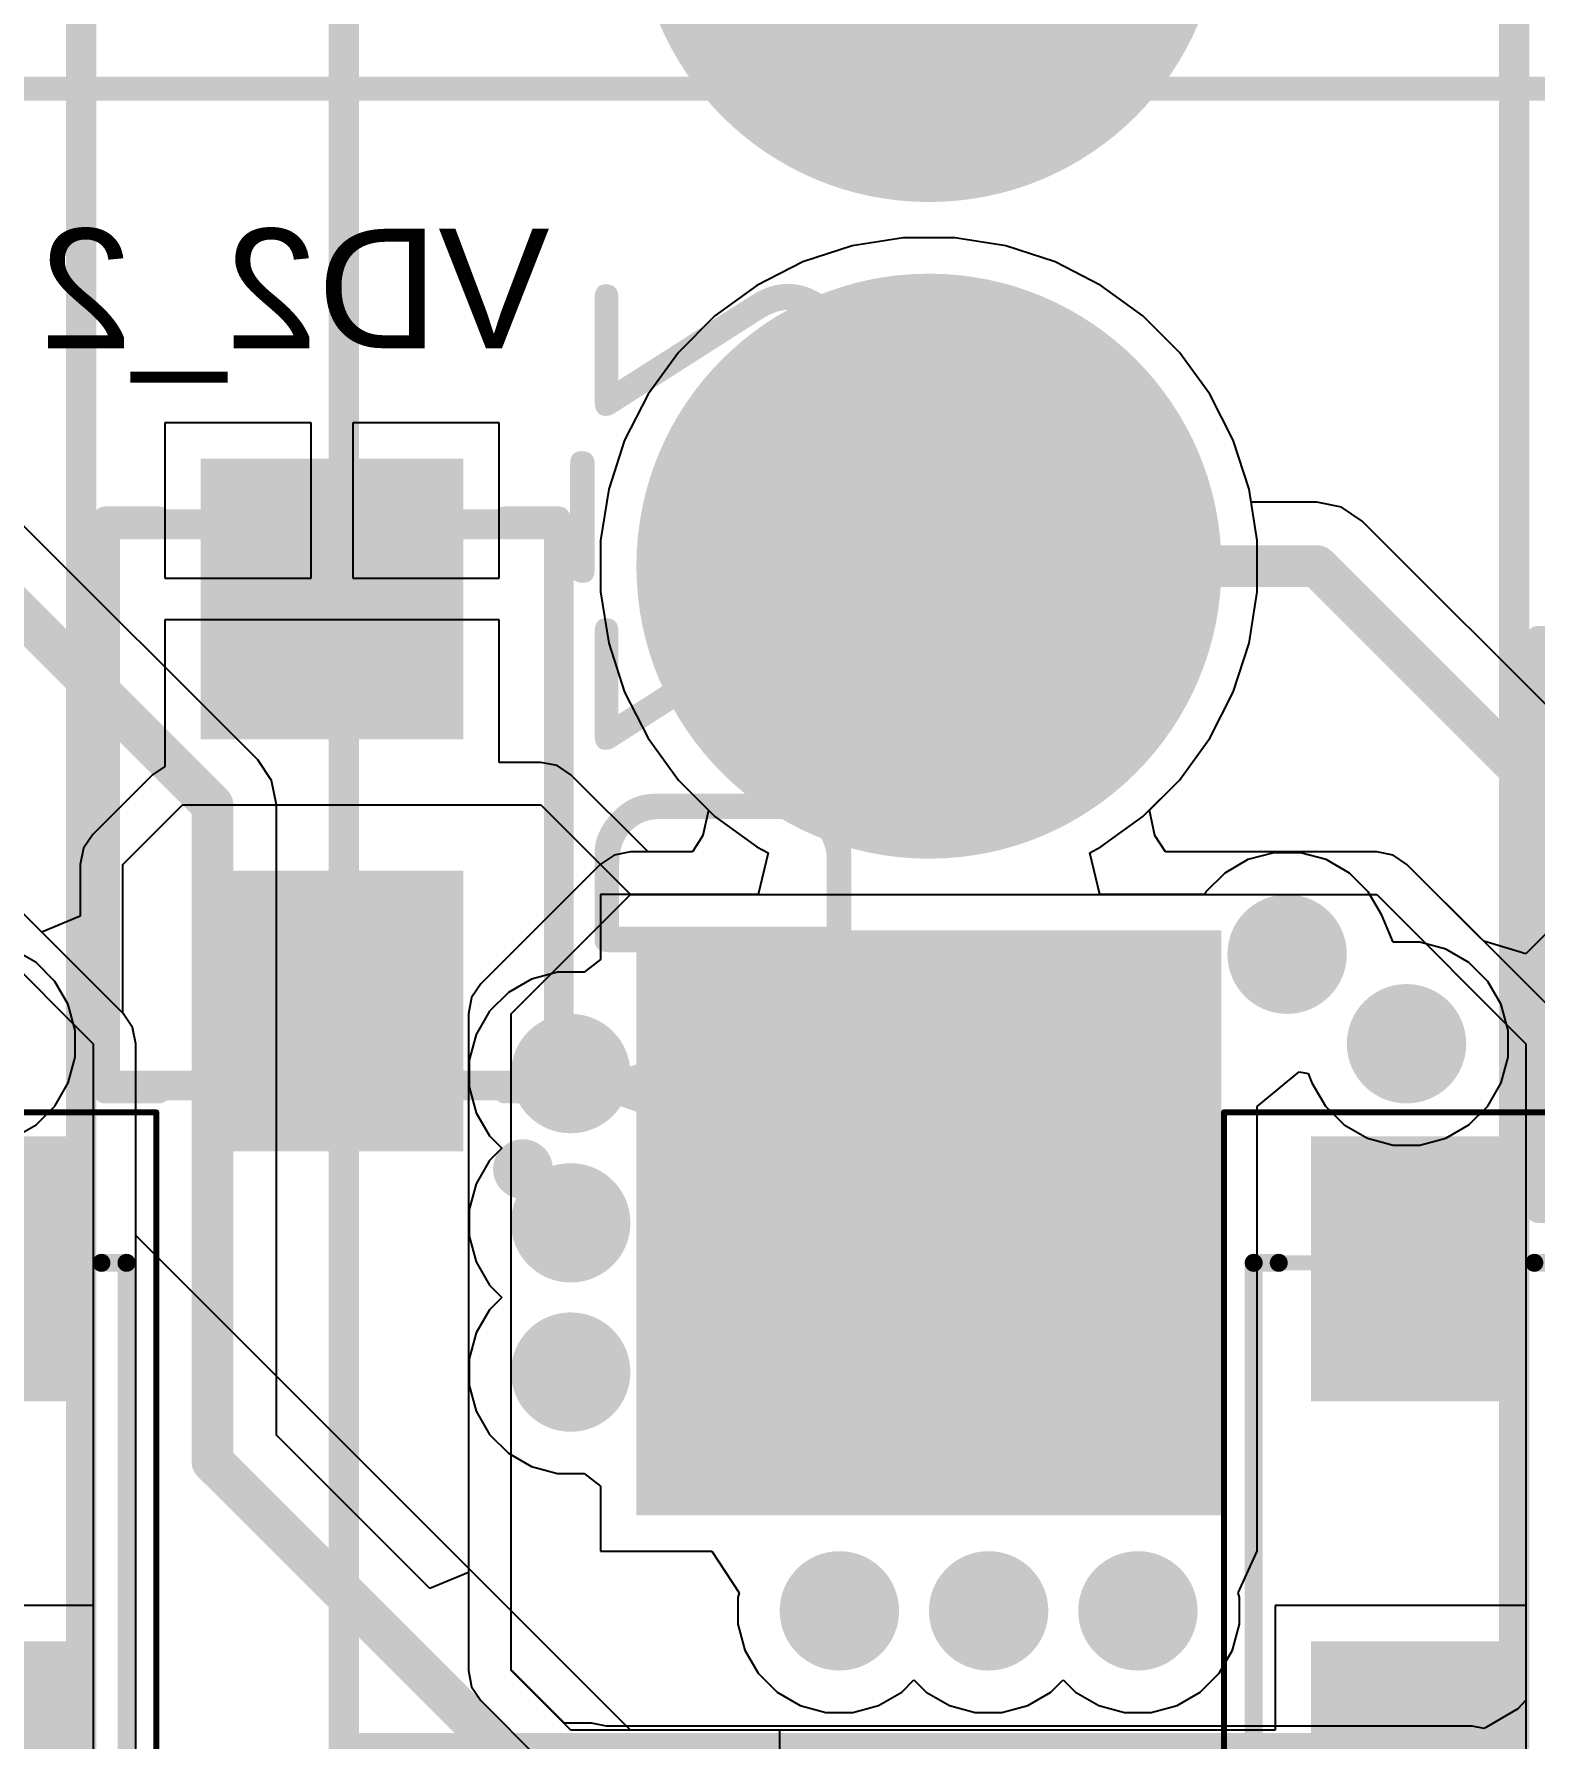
# Model space of a CAD drawing. Header units: inches. Extents: x 0 to 106, y 0 to 106.
# Drawn here: x 58.51 to 71.07, y 77.18 to 91.46 of the extents above; entities that cross this region are included whole.
import ezdxf

# ---------------------------------------------------------------- set-up
doc = ezdxf.new("R2010")
doc.units = ezdxf.units.IN
for name, color, linetype in [('Board Shape', 56, 'Continuous'), ('Bottom Layer', 5, 'Continuous'), ('Bottom Overlay', 54, 'Continuous'), ('Bottom Paste', 16, 'Continuous'), ('Bottom Solder', 6, 'Continuous'), ('Layer 1', 16, 'Continuous'), ('Layer 2', 76, 'Continuous'), ('Mechanical 1', 6, 'Continuous'), ('Mechanical 13', 56, 'Continuous'), ('Mechanical 15', 56, 'Continuous'), ('Multi-Layer', 9, 'Continuous'), ('Pad Holes', 156, 'Continuous'), ('Top Layer', 1, 'Continuous'), ('Top Overlay', 2, 'Continuous'), ('Top Solder', 216, 'Continuous'), ('Via Holes', 16, 'Continuous')]:
    doc.layers.add(name, color=color, linetype=linetype)
doc.styles.add('Arial', font='', dxfattribs={"height": 0.2})
doc.styles.add('GOST type B', font='', dxfattribs={"height": 0.2})
doc.styles.get('Arial').set_extended_font_data('Arial')
doc.styles.get('GOST type B').set_extended_font_data('GOST type B')

# ---------------------------------------------------------------- blocks, each defined once
blk = doc.blocks.new('DCDC_SAUVC26_B_197')
at = {"layer": 'Mechanical 13'}
blk.add_lwpolyline([(-35, -67, 0.2, 0.2, 0), (-35, 0, 0.2, 0.2, 0)], format="xyseb", dxfattribs=at)
blk = doc.blocks.new('SMB_B_205')
at = {"layer": 'Bottom Layer'}
for points in [[(-0.6, 1.05), (-0.6, -1.05), (-2.85, -1.05), (-2.85, 1.05)], [(2.85, 1.05), (2.85, -1.05), (0.6, -1.05), (0.6, 1.05)]]:
    blk.add_hatch(color=5, dxfattribs=at).paths.add_polyline_path(points)
at = {"layer": 'Bottom Paste'}
for points in [[(-0.6, 1.05), (-0.6, -1.05), (-2.85, -1.05), (-2.85, 1.05)], [(2.85, 1.05), (2.85, -1.05), (0.6, -1.05), (0.6, 1.05)]]:
    blk.add_hatch(color=16, dxfattribs=at).paths.add_polyline_path(points)
at = {"layer": 'Bottom Solder'}
for points in [[(-0.55, 1.1), (-0.55, -1.1), (-2.9, -1.1), (-2.9, 1.1)], [(2.9, 1.1), (2.9, -1.1), (0.55, -1.1), (0.55, 1.1)]]:
    blk.add_hatch(color=6, dxfattribs=at).paths.add_polyline_path(points)
at = {"layer": 'Bottom Overlay'}
for points in [[(-2.4, 1.9, 0.2, 0.2, 0), (-2.4, 1.45, 0.2, 0.2, 0)], [(-2.4, 1.9, 0.2, 0.2, 0), (2.4, 1.9, 0.2, 0.2, 0)], [(2.4, 1.9, 0.2, 0.2, 0), (2.4, 1.45, 0.2, 0.2, 0)], [(-2.4, -1.45, 0.2, 0.2, 0), (-2.4, -1.9, 0.2, 0.2, 0)], [(2.4, -1.45, 0.2, 0.2, 0), (2.4, -1.9, 0.2, 0.2, 0)], [(-2.4, -1.9, 0.2, 0.2, 0), (2.4, -1.9, 0.2, 0.2, 0)]]:
    blk.add_lwpolyline(points, format="xyseb", dxfattribs=at)
for points in [[(-2.45, 1.9, 0.1, 0.1, 1), (-2.35, 1.9, 0.1, 0.1, 1)], [(-2.45, 1.9, 0.1, 0.1, 1), (-2.35, 1.9, 0.1, 0.1, 1)], [(2.35, 1.9, 0.1, 0.1, 1), (2.45, 1.9, 0.1, 0.1, 1)], [(2.35, 1.9, 0.1, 0.1, 1), (2.45, 1.9, 0.1, 0.1, 1)], [(-2.45, 1.45, 0.1, 0.1, 1), (-2.35, 1.45, 0.1, 0.1, 1)], [(2.35, 1.45, 0.1, 0.1, 1), (2.45, 1.45, 0.1, 0.1, 1)], [(-2.925, -1.6, 0.25, 0.25, 1), (-3.175, -1.6, 0.25, 0.25, 1)], [(-2.45, -1.45, 0.1, 0.1, 1), (-2.35, -1.45, 0.1, 0.1, 1)], [(2.35, -1.45, 0.1, 0.1, 1), (2.45, -1.45, 0.1, 0.1, 1)], [(-3.238, -1.6, 0.125, 0.125, 1), (-3.113, -1.6, 0.125, 0.125, 1)], [(-2.987, -1.6, 0.125, 0.125, 1), (-2.863, -1.6, 0.125, 0.125, 1)], [(-2.45, -1.9, 0.1, 0.1, 1), (-2.35, -1.9, 0.1, 0.1, 1)], [(-2.45, -1.9, 0.1, 0.1, 1), (-2.35, -1.9, 0.1, 0.1, 1)], [(2.35, -1.9, 0.1, 0.1, 1), (2.45, -1.9, 0.1, 0.1, 1)], [(2.35, -1.9, 0.1, 0.1, 1), (2.45, -1.9, 0.1, 0.1, 1)]]:
    blk.add_lwpolyline(points, format="xyseb", close=True, dxfattribs=at)
at = {"layer": 'Mechanical 13'}
for points in [[(-2.35, 1.9, 0.25, 0.25, 0), (-2.35, -1.9, 0.25, 0.25, 0)], [(-2.35, 1.9, 0.25, 0.25, 0), (2.35, 1.9, 0.25, 0.25, 0)], [(2.35, 1.9, 0.25, 0.25, 0), (2.35, -1.9, 0.25, 0.25, 0)], [(-2.35, -1.9, 0.25, 0.25, 0), (2.35, -1.9, 0.25, 0.25, 0)]]:
    blk.add_lwpolyline(points, format="xyseb", dxfattribs=at)
for points in [[(-2.412, 1.9, 0.125, 0.125, 1), (-2.288, 1.9, 0.125, 0.125, 1)], [(-2.412, 1.9, 0.125, 0.125, 1), (-2.288, 1.9, 0.125, 0.125, 1)], [(2.288, 1.9, 0.125, 0.125, 1), (2.412, 1.9, 0.125, 0.125, 1)], [(2.288, 1.9, 0.125, 0.125, 1), (2.412, 1.9, 0.125, 0.125, 1)], [(-2.412, -1.9, 0.125, 0.125, 1), (-2.288, -1.9, 0.125, 0.125, 1)], [(-2.412, -1.9, 0.125, 0.125, 1), (-2.288, -1.9, 0.125, 0.125, 1)], [(2.288, -1.9, 0.125, 0.125, 1), (2.412, -1.9, 0.125, 0.125, 1)], [(2.288, -1.9, 0.125, 0.125, 1), (2.412, -1.9, 0.125, 0.125, 1)]]:
    blk.add_lwpolyline(points, format="xyseb", close=True, dxfattribs=at)
at = {"layer": 'Mechanical 13', "style": 'GOST type B', "text_generation_flag": 2}
blk.add_text('VD2_3', height=2.15, rotation=180, dxfattribs=at).set_placement((-3.3, -2.2))
blk = doc.blocks.new('SMA_B_215')
at = {"layer": 'Bottom Layer'}
for points in [[(-3.175, 0.75), (-1.055, 0.75), (-1.055, -0.75), (-3.175, -0.75)], [(1.055, 0.75), (3.175, 0.75), (3.175, -0.75), (1.055, -0.75)]]:
    blk.add_hatch(color=5, dxfattribs=at).paths.add_polyline_path(points)
at = {"layer": 'Bottom Paste'}
for points in [[(-3.175, 0.75), (-1.055, 0.75), (-1.055, -0.75), (-3.175, -0.75)], [(1.055, 0.75), (3.175, 0.75), (3.175, -0.75), (1.055, -0.75)]]:
    blk.add_hatch(color=16, dxfattribs=at).paths.add_polyline_path(points)
at = {"layer": 'Bottom Solder'}
for points in [[(-3.225, 0.8), (-1.005, 0.8), (-1.005, -0.8), (-3.225, -0.8)], [(1.005, 0.8), (3.225, 0.8), (3.225, -0.8), (1.005, -0.8)]]:
    blk.add_hatch(color=6, dxfattribs=at).paths.add_polyline_path(points)
at = {"layer": 'Bottom Overlay'}
for points in [[(-2.9, 1.25, 0.2, 0.2, 1), (-3.1, 1.25, 0.2, 0.2, 1)], [(-3.15, 1.25, 0.1, 0.1, 1), (-3.05, 1.25, 0.1, 0.1, 1)], [(-2.95, 1.25, 0.1, 0.1, 1), (-2.85, 1.25, 0.1, 0.1, 1)], [(-2.203, 1.28, 0.075, 0.075, 1), (-2.127, 1.28, 0.075, 0.075, 1)], [(-2.203, 1.28, 0.075, 0.075, 1), (-2.127, 1.28, 0.075, 0.075, 1)], [(2.127, 1.28, 0.075, 0.075, 1), (2.203, 1.28, 0.075, 0.075, 1)], [(2.127, 1.28, 0.075, 0.075, 1), (2.203, 1.28, 0.075, 0.075, 1)], [(-2.203, 1.07, 0.075, 0.075, 1), (-2.127, 1.07, 0.075, 0.075, 1)], [(2.127, 1.07, 0.075, 0.075, 1), (2.203, 1.07, 0.075, 0.075, 1)], [(-2.203, -1.07, 0.075, 0.075, 1), (-2.127, -1.07, 0.075, 0.075, 1)], [(2.127, -1.07, 0.075, 0.075, 1), (2.203, -1.07, 0.075, 0.075, 1)], [(-2.203, -1.28, 0.075, 0.075, 1), (-2.127, -1.28, 0.075, 0.075, 1)], [(-2.203, -1.28, 0.075, 0.075, 1), (-2.127, -1.28, 0.075, 0.075, 1)], [(2.127, -1.28, 0.075, 0.075, 1), (2.203, -1.28, 0.075, 0.075, 1)], [(2.127, -1.28, 0.075, 0.075, 1), (2.203, -1.28, 0.075, 0.075, 1)]]:
    blk.add_lwpolyline(points, format="xyseb", close=True, dxfattribs=at)
for points in [[(-2.165, 1.28, 0.15, 0.15, 0), (-2.165, 1.07, 0.15, 0.15, 0)], [(-2.165, 1.28, 0.15, 0.15, 0), (2.165, 1.28, 0.15, 0.15, 0)], [(2.165, 1.28, 0.15, 0.15, 0), (2.165, 1.07, 0.15, 0.15, 0)], [(-2.165, -1.07, 0.15, 0.15, 0), (-2.165, -1.28, 0.15, 0.15, 0)], [(2.165, -1.07, 0.15, 0.15, 0), (2.165, -1.28, 0.15, 0.15, 0)], [(-2.165, -1.28, 0.15, 0.15, 0), (2.165, -1.28, 0.15, 0.15, 0)]]:
    blk.add_lwpolyline(points, format="xyseb", dxfattribs=at)
at = {"layer": 'Mechanical 13'}
for points in [[(-2.165, 1.28, 0.127, 0.127, 0), (-2.165, -1.28, 0.127, 0.127, 0)], [(-2.165, 1.28, 0.127, 0.127, 0), (2.165, 1.28, 0.127, 0.127, 0)], [(2.165, 1.28, 0.127, 0.127, 0), (2.165, -1.28, 0.127, 0.127, 0)], [(-2.165, -1.28, 0.127, 0.127, 0), (2.165, -1.28, 0.127, 0.127, 0)]]:
    blk.add_lwpolyline(points, format="xyseb", dxfattribs=at)
for points in [[(-2.197, 1.28, 0.0635, 0.0635, 1), (-2.133, 1.28, 0.0635, 0.0635, 1)], [(-2.197, 1.28, 0.0635, 0.0635, 1), (-2.133, 1.28, 0.0635, 0.0635, 1)], [(2.133, 1.28, 0.0635, 0.0635, 1), (2.197, 1.28, 0.0635, 0.0635, 1)], [(2.133, 1.28, 0.0635, 0.0635, 1), (2.197, 1.28, 0.0635, 0.0635, 1)], [(-2.197, -1.28, 0.0635, 0.0635, 1), (-2.133, -1.28, 0.0635, 0.0635, 1)], [(-2.197, -1.28, 0.0635, 0.0635, 1), (-2.133, -1.28, 0.0635, 0.0635, 1)], [(2.133, -1.28, 0.0635, 0.0635, 1), (2.197, -1.28, 0.0635, 0.0635, 1)], [(2.133, -1.28, 0.0635, 0.0635, 1), (2.197, -1.28, 0.0635, 0.0635, 1)]]:
    blk.add_lwpolyline(points, format="xyseb", close=True, dxfattribs=at)
at = {"layer": 'Mechanical 15'}
for points in [[(-3.425, 1.53, 0.05, 0.05, 0), (-3.425, -1.53, 0.05, 0.05, 0)], [(-3.425, 1.53, 0.05, 0.05, 0), (3.425, 1.53, 0.05, 0.05, 0)], [(3.425, 1.53, 0.05, 0.05, 0), (3.425, -1.53, 0.05, 0.05, 0)], [(-3.425, -1.53, 0.05, 0.05, 0), (3.425, -1.53, 0.05, 0.05, 0)]]:
    blk.add_lwpolyline(points, format="xyseb", dxfattribs=at)
for points in [[(-3.437, 1.53, 0.025, 0.025, 1), (-3.413, 1.53, 0.025, 0.025, 1)], [(-3.437, 1.53, 0.025, 0.025, 1), (-3.413, 1.53, 0.025, 0.025, 1)], [(3.413, 1.53, 0.025, 0.025, 1), (3.437, 1.53, 0.025, 0.025, 1)], [(3.413, 1.53, 0.025, 0.025, 1), (3.437, 1.53, 0.025, 0.025, 1)], [(-3.437, -1.53, 0.025, 0.025, 1), (-3.413, -1.53, 0.025, 0.025, 1)], [(-3.437, -1.53, 0.025, 0.025, 1), (-3.413, -1.53, 0.025, 0.025, 1)], [(3.413, -1.53, 0.025, 0.025, 1), (3.437, -1.53, 0.025, 0.025, 1)], [(3.413, -1.53, 0.025, 0.025, 1), (3.437, -1.53, 0.025, 0.025, 1)]]:
    blk.add_lwpolyline(points, format="xyseb", close=True, dxfattribs=at)
blk = doc.blocks.new('SMA_B_219')
at = {"layer": 'Bottom Layer'}
for points in [[(-3.175, 0.75), (-1.055, 0.75), (-1.055, -0.75), (-3.175, -0.75)], [(1.055, 0.75), (3.175, 0.75), (3.175, -0.75), (1.055, -0.75)]]:
    blk.add_hatch(color=5, dxfattribs=at).paths.add_polyline_path(points)
at = {"layer": 'Bottom Paste'}
for points in [[(-3.175, 0.75), (-1.055, 0.75), (-1.055, -0.75), (-3.175, -0.75)], [(1.055, 0.75), (3.175, 0.75), (3.175, -0.75), (1.055, -0.75)]]:
    blk.add_hatch(color=16, dxfattribs=at).paths.add_polyline_path(points)
at = {"layer": 'Bottom Solder'}
for points in [[(-3.225, 0.8), (-1.005, 0.8), (-1.005, -0.8), (-3.225, -0.8)], [(1.005, 0.8), (3.225, 0.8), (3.225, -0.8), (1.005, -0.8)]]:
    blk.add_hatch(color=6, dxfattribs=at).paths.add_polyline_path(points)
at = {"layer": 'Bottom Overlay'}
for points in [[(-2.9, 1.25, 0.2, 0.2, 1), (-3.1, 1.25, 0.2, 0.2, 1)], [(-3.15, 1.25, 0.1, 0.1, 1), (-3.05, 1.25, 0.1, 0.1, 1)], [(-2.95, 1.25, 0.1, 0.1, 1), (-2.85, 1.25, 0.1, 0.1, 1)], [(-2.203, 1.28, 0.075, 0.075, 1), (-2.127, 1.28, 0.075, 0.075, 1)], [(-2.203, 1.28, 0.075, 0.075, 1), (-2.127, 1.28, 0.075, 0.075, 1)], [(2.127, 1.28, 0.075, 0.075, 1), (2.203, 1.28, 0.075, 0.075, 1)], [(2.127, 1.28, 0.075, 0.075, 1), (2.203, 1.28, 0.075, 0.075, 1)], [(-2.203, 1.07, 0.075, 0.075, 1), (-2.127, 1.07, 0.075, 0.075, 1)], [(2.127, 1.07, 0.075, 0.075, 1), (2.203, 1.07, 0.075, 0.075, 1)], [(-2.203, -1.07, 0.075, 0.075, 1), (-2.127, -1.07, 0.075, 0.075, 1)], [(2.127, -1.07, 0.075, 0.075, 1), (2.203, -1.07, 0.075, 0.075, 1)], [(-2.203, -1.28, 0.075, 0.075, 1), (-2.127, -1.28, 0.075, 0.075, 1)], [(-2.203, -1.28, 0.075, 0.075, 1), (-2.127, -1.28, 0.075, 0.075, 1)], [(2.127, -1.28, 0.075, 0.075, 1), (2.203, -1.28, 0.075, 0.075, 1)], [(2.127, -1.28, 0.075, 0.075, 1), (2.203, -1.28, 0.075, 0.075, 1)]]:
    blk.add_lwpolyline(points, format="xyseb", close=True, dxfattribs=at)
for points in [[(-2.165, 1.07, 0.15, 0.15, 0), (-2.165, 1.28, 0.15, 0.15, 0)], [(2.165, 1.28, 0.15, 0.15, 0), (-2.165, 1.28, 0.15, 0.15, 0)], [(2.165, 1.07, 0.15, 0.15, 0), (2.165, 1.28, 0.15, 0.15, 0)], [(-2.165, -1.28, 0.15, 0.15, 0), (-2.165, -1.07, 0.15, 0.15, 0)], [(2.165, -1.28, 0.15, 0.15, 0), (2.165, -1.07, 0.15, 0.15, 0)], [(2.165, -1.28, 0.15, 0.15, 0), (-2.165, -1.28, 0.15, 0.15, 0)]]:
    blk.add_lwpolyline(points, format="xyseb", dxfattribs=at)
at = {"layer": 'Mechanical 13'}
for points in [[(-2.165, -1.28, 0.127, 0.127, 0), (-2.165, 1.28, 0.127, 0.127, 0)], [(2.165, 1.28, 0.127, 0.127, 0), (-2.165, 1.28, 0.127, 0.127, 0)], [(2.165, -1.28, 0.127, 0.127, 0), (2.165, 1.28, 0.127, 0.127, 0)], [(2.165, -1.28, 0.127, 0.127, 0), (-2.165, -1.28, 0.127, 0.127, 0)]]:
    blk.add_lwpolyline(points, format="xyseb", dxfattribs=at)
for points in [[(-2.197, 1.28, 0.0635, 0.0635, 1), (-2.133, 1.28, 0.0635, 0.0635, 1)], [(-2.197, 1.28, 0.0635, 0.0635, 1), (-2.133, 1.28, 0.0635, 0.0635, 1)], [(2.133, 1.28, 0.0635, 0.0635, 1), (2.197, 1.28, 0.0635, 0.0635, 1)], [(2.133, 1.28, 0.0635, 0.0635, 1), (2.197, 1.28, 0.0635, 0.0635, 1)], [(-2.197, -1.28, 0.0635, 0.0635, 1), (-2.133, -1.28, 0.0635, 0.0635, 1)], [(-2.197, -1.28, 0.0635, 0.0635, 1), (-2.133, -1.28, 0.0635, 0.0635, 1)], [(2.133, -1.28, 0.0635, 0.0635, 1), (2.197, -1.28, 0.0635, 0.0635, 1)], [(2.133, -1.28, 0.0635, 0.0635, 1), (2.197, -1.28, 0.0635, 0.0635, 1)]]:
    blk.add_lwpolyline(points, format="xyseb", close=True, dxfattribs=at)
at = {"layer": 'Mechanical 15'}
for points in [[(-3.425, -1.53, 0.05, 0.05, 0), (-3.425, 1.53, 0.05, 0.05, 0)], [(3.425, 1.53, 0.05, 0.05, 0), (-3.425, 1.53, 0.05, 0.05, 0)], [(3.425, -1.53, 0.05, 0.05, 0), (3.425, 1.53, 0.05, 0.05, 0)], [(3.425, -1.53, 0.05, 0.05, 0), (-3.425, -1.53, 0.05, 0.05, 0)]]:
    blk.add_lwpolyline(points, format="xyseb", dxfattribs=at)
for points in [[(-3.437, 1.53, 0.025, 0.025, 1), (-3.413, 1.53, 0.025, 0.025, 1)], [(-3.437, 1.53, 0.025, 0.025, 1), (-3.413, 1.53, 0.025, 0.025, 1)], [(3.413, 1.53, 0.025, 0.025, 1), (3.437, 1.53, 0.025, 0.025, 1)], [(3.413, 1.53, 0.025, 0.025, 1), (3.437, 1.53, 0.025, 0.025, 1)], [(-3.437, -1.53, 0.025, 0.025, 1), (-3.413, -1.53, 0.025, 0.025, 1)], [(-3.437, -1.53, 0.025, 0.025, 1), (-3.413, -1.53, 0.025, 0.025, 1)], [(3.413, -1.53, 0.025, 0.025, 1), (3.437, -1.53, 0.025, 0.025, 1)], [(3.413, -1.53, 0.025, 0.025, 1), (3.437, -1.53, 0.025, 0.025, 1)]]:
    blk.add_lwpolyline(points, format="xyseb", close=True, dxfattribs=at)
blk = doc.blocks.new('SMB_B_227')
at = {"layer": 'Bottom Layer'}
for points in [[(-0.6, 1.05), (-0.6, -1.05), (-2.85, -1.05), (-2.85, 1.05)], [(2.85, 1.05), (2.85, -1.05), (0.6, -1.05), (0.6, 1.05)]]:
    blk.add_hatch(color=5, dxfattribs=at).paths.add_polyline_path(points)
at = {"layer": 'Bottom Paste'}
for points in [[(-0.6, 1.05), (-0.6, -1.05), (-2.85, -1.05), (-2.85, 1.05)], [(2.85, 1.05), (2.85, -1.05), (0.6, -1.05), (0.6, 1.05)]]:
    blk.add_hatch(color=16, dxfattribs=at).paths.add_polyline_path(points)
at = {"layer": 'Bottom Solder'}
for points in [[(-0.55, 1.1), (-0.55, -1.1), (-2.9, -1.1), (-2.9, 1.1)], [(2.9, 1.1), (2.9, -1.1), (0.55, -1.1), (0.55, 1.1)]]:
    blk.add_hatch(color=6, dxfattribs=at).paths.add_polyline_path(points)
at = {"layer": 'Bottom Overlay'}
for points in [[(-2.4, 1.9, 0.2, 0.2, 0), (-2.4, 1.45, 0.2, 0.2, 0)], [(-2.4, 1.9, 0.2, 0.2, 0), (2.4, 1.9, 0.2, 0.2, 0)], [(2.4, 1.9, 0.2, 0.2, 0), (2.4, 1.45, 0.2, 0.2, 0)], [(-2.4, -1.45, 0.2, 0.2, 0), (-2.4, -1.9, 0.2, 0.2, 0)], [(2.4, -1.45, 0.2, 0.2, 0), (2.4, -1.9, 0.2, 0.2, 0)], [(-2.4, -1.9, 0.2, 0.2, 0), (2.4, -1.9, 0.2, 0.2, 0)]]:
    blk.add_lwpolyline(points, format="xyseb", dxfattribs=at)
for points in [[(-2.45, 1.9, 0.1, 0.1, 1), (-2.35, 1.9, 0.1, 0.1, 1)], [(-2.45, 1.9, 0.1, 0.1, 1), (-2.35, 1.9, 0.1, 0.1, 1)], [(2.35, 1.9, 0.1, 0.1, 1), (2.45, 1.9, 0.1, 0.1, 1)], [(2.35, 1.9, 0.1, 0.1, 1), (2.45, 1.9, 0.1, 0.1, 1)], [(-2.45, 1.45, 0.1, 0.1, 1), (-2.35, 1.45, 0.1, 0.1, 1)], [(2.35, 1.45, 0.1, 0.1, 1), (2.45, 1.45, 0.1, 0.1, 1)], [(-2.925, -1.6, 0.25, 0.25, 1), (-3.175, -1.6, 0.25, 0.25, 1)], [(-2.45, -1.45, 0.1, 0.1, 1), (-2.35, -1.45, 0.1, 0.1, 1)], [(2.35, -1.45, 0.1, 0.1, 1), (2.45, -1.45, 0.1, 0.1, 1)], [(-3.238, -1.6, 0.125, 0.125, 1), (-3.113, -1.6, 0.125, 0.125, 1)], [(-2.987, -1.6, 0.125, 0.125, 1), (-2.863, -1.6, 0.125, 0.125, 1)], [(-2.45, -1.9, 0.1, 0.1, 1), (-2.35, -1.9, 0.1, 0.1, 1)], [(-2.45, -1.9, 0.1, 0.1, 1), (-2.35, -1.9, 0.1, 0.1, 1)], [(2.35, -1.9, 0.1, 0.1, 1), (2.45, -1.9, 0.1, 0.1, 1)], [(2.35, -1.9, 0.1, 0.1, 1), (2.45, -1.9, 0.1, 0.1, 1)]]:
    blk.add_lwpolyline(points, format="xyseb", close=True, dxfattribs=at)
at = {"layer": 'Mechanical 13'}
for points in [[(-2.35, 1.9, 0.25, 0.25, 0), (-2.35, -1.9, 0.25, 0.25, 0)], [(-2.35, 1.9, 0.25, 0.25, 0), (2.35, 1.9, 0.25, 0.25, 0)], [(2.35, 1.9, 0.25, 0.25, 0), (2.35, -1.9, 0.25, 0.25, 0)], [(-2.35, -1.9, 0.25, 0.25, 0), (2.35, -1.9, 0.25, 0.25, 0)]]:
    blk.add_lwpolyline(points, format="xyseb", dxfattribs=at)
for points in [[(-2.412, 1.9, 0.125, 0.125, 1), (-2.288, 1.9, 0.125, 0.125, 1)], [(-2.412, 1.9, 0.125, 0.125, 1), (-2.288, 1.9, 0.125, 0.125, 1)], [(2.288, 1.9, 0.125, 0.125, 1), (2.412, 1.9, 0.125, 0.125, 1)], [(2.288, 1.9, 0.125, 0.125, 1), (2.412, 1.9, 0.125, 0.125, 1)], [(-2.412, -1.9, 0.125, 0.125, 1), (-2.288, -1.9, 0.125, 0.125, 1)], [(-2.412, -1.9, 0.125, 0.125, 1), (-2.288, -1.9, 0.125, 0.125, 1)], [(2.288, -1.9, 0.125, 0.125, 1), (2.412, -1.9, 0.125, 0.125, 1)], [(2.288, -1.9, 0.125, 0.125, 1), (2.412, -1.9, 0.125, 0.125, 1)]]:
    blk.add_lwpolyline(points, format="xyseb", close=True, dxfattribs=at)
at = {"layer": 'Mechanical 13', "style": 'GOST type B', "text_generation_flag": 2}
blk.add_text('VD2_2', height=2.15, rotation=180, dxfattribs=at).set_placement((-3.3, -2.2))
blk = doc.blocks.new('MR60PB_M_266')
at = {"layer": 'Mechanical 1'}
blk.add_lwpolyline([(7.9, 4.9, 0.254, 0.254, 0), (-5.5, 4.9, 0.254, 0.254, 0)], format="xyseb", dxfattribs=at)
blk.add_lwpolyline([(7.836, 4.9, 0.127, 0.127, 1), (7.963, 4.9, 0.127, 0.127, 1)], format="xyseb", close=True, dxfattribs=at)
at = {"layer": 'Top Overlay'}
for points in [[(9.9, 4.9, 0.254, 0.254, 0), (-9.9, 4.9, 0.254, 0.254, 0)], [(9.9, 0, 0.254, 0.254, 0), (9.9, 4.9, 0.254, 0.254, 0)]]:
    blk.add_lwpolyline(points, format="xyseb", dxfattribs=at)
blk.add_lwpolyline([(9.836, 4.9, 0.127, 0.127, 1), (9.963, 4.9, 0.127, 0.127, 1)], format="xyseb", close=True, dxfattribs=at)
blk.add_lwpolyline([(9.836, 4.9, 0.127, 0.127, 1), (9.963, 4.9, 0.127, 0.127, 1)], format="xyseb", close=True, dxfattribs=at)
blk = doc.blocks.new('MR60PB_M_270')
at = {"layer": 'Bottom Layer'}
h = blk.add_hatch(color=5, dxfattribs=at)
edge = h.paths.add_edge_path()
edge.add_arc((-5.5, 0), 2.4, 0, 360)
h = blk.add_hatch(color=5, dxfattribs=at)
edge = h.paths.add_edge_path()
edge.add_arc((0, 0), 2.4, 0, 360)
blk.add_hatch(color=5, dxfattribs=at).paths.add_polyline_path([(3.1, 2.4), (7.9, 2.4), (7.9, -2.4), (3.1, -2.4)])
at = {"layer": 'Bottom Solder'}
h = blk.add_hatch(color=6, dxfattribs=at)
edge = h.paths.add_edge_path()
edge.add_arc((-5.5, 0), 2.45, 0, 360)
h = blk.add_hatch(color=6, dxfattribs=at)
edge = h.paths.add_edge_path()
edge.add_arc((0, 0), 2.45, 0, 360)
blk.add_hatch(color=6, dxfattribs=at).paths.add_polyline_path([(3.05, 2.45), (7.95, 2.45), (7.95, -2.45), (3.05, -2.45)])
at = {"layer": 'Layer 1'}
h = blk.add_hatch(color=16, dxfattribs=at)
edge = h.paths.add_edge_path()
edge.add_arc((-5.5, 0), 2.4, 0, 360)
h = blk.add_hatch(color=16, dxfattribs=at)
edge = h.paths.add_edge_path()
edge.add_arc((0, 0), 2.4, 0, 360)
blk.add_hatch(color=16, dxfattribs=at).paths.add_polyline_path([(3.1, 2.4), (7.9, 2.4), (7.9, -2.4), (3.1, -2.4)])
at = {"layer": 'Layer 2'}
h = blk.add_hatch(color=76, dxfattribs=at)
edge = h.paths.add_edge_path()
edge.add_arc((-5.5, 0), 2.4, 0, 360)
h = blk.add_hatch(color=76, dxfattribs=at)
edge = h.paths.add_edge_path()
edge.add_arc((0, 0), 2.4, 0, 360)
blk.add_hatch(color=76, dxfattribs=at).paths.add_polyline_path([(3.1, 2.4), (7.9, 2.4), (7.9, -2.4), (3.1, -2.4)])
at = {"layer": 'Multi-Layer'}
h = blk.add_hatch(color=9, dxfattribs=at)
edge = h.paths.add_edge_path()
edge.add_arc((-5.5, 0), 2.4, 0, 360)
h = blk.add_hatch(color=9, dxfattribs=at)
edge = h.paths.add_edge_path()
edge.add_arc((0, 0), 2.4, 0, 360)
blk.add_hatch(color=9, dxfattribs=at).paths.add_polyline_path([(3.1, 2.4), (7.9, 2.4), (7.9, -2.4), (3.1, -2.4)])
at = {"layer": 'Pad Holes'}
h = blk.add_hatch(color=7, dxfattribs=at)
edge = h.paths.add_edge_path()
edge.add_arc((-5.5, 0), 1.6, 0, 360)
h = blk.add_hatch(color=7, dxfattribs=at)
edge = h.paths.add_edge_path()
edge.add_arc((0, 0), 1.6, 0, 360)
h = blk.add_hatch(color=7, dxfattribs=at)
edge = h.paths.add_edge_path()
edge.add_arc((5.5, 0), 1.6, 0, 360)
at = {"layer": 'Top Layer'}
h = blk.add_hatch(color=1, dxfattribs=at)
edge = h.paths.add_edge_path()
edge.add_arc((-5.5, 0), 2.4, 0, 360)
h = blk.add_hatch(color=1, dxfattribs=at)
edge = h.paths.add_edge_path()
edge.add_arc((0, 0), 2.4, 0, 360)
blk.add_hatch(color=1, dxfattribs=at).paths.add_polyline_path([(3.1, 2.4), (7.9, 2.4), (7.9, -2.4), (3.1, -2.4)])
at = {"layer": 'Top Solder'}
h = blk.add_hatch(color=216, dxfattribs=at)
edge = h.paths.add_edge_path()
edge.add_arc((-5.5, 0), 2.45, 0, 360)
h = blk.add_hatch(color=216, dxfattribs=at)
edge = h.paths.add_edge_path()
edge.add_arc((0, 0), 2.45, 0, 360)
blk.add_hatch(color=216, dxfattribs=at).paths.add_polyline_path([(3.05, 2.45), (7.95, 2.45), (7.95, -2.45), (3.05, -2.45)])
at = {"layer": 'Mechanical 1'}
blk.add_lwpolyline([(7.9, 4.9, 0.254, 0.254, 0), (-5.5, 4.9, 0.254, 0.254, 0)], format="xyseb", dxfattribs=at)
blk.add_lwpolyline([(7.836, 4.9, 0.127, 0.127, 1), (7.963, 4.9, 0.127, 0.127, 1)], format="xyseb", close=True, dxfattribs=at)
at = {"layer": 'Top Overlay'}
for points in [[(9.9, 4.9, 0.254, 0.254, 0), (-9.9, 4.9, 0.254, 0.254, 0)], [(9.9, 0, 0.254, 0.254, 0), (9.9, 4.9, 0.254, 0.254, 0)], [(9.9, -4.9, 0.254, 0.254, 0), (9.9, 0, 0.254, 0.254, 0)], [(9.9, -4.9, 0.254, 0.254, 0), (-9.9, -4.9, 0.254, 0.254, 0)]]:
    blk.add_lwpolyline(points, format="xyseb", dxfattribs=at)
for points in [[(9.836, 4.9, 0.127, 0.127, 1), (9.963, 4.9, 0.127, 0.127, 1)], [(9.836, 4.9, 0.127, 0.127, 1), (9.963, 4.9, 0.127, 0.127, 1)], [(9.836, 0, 0.127, 0.127, 1), (9.963, 0, 0.127, 0.127, 1)], [(9.836, 0, 0.127, 0.127, 1), (9.963, 0, 0.127, 0.127, 1)], [(9.836, -4.9, 0.127, 0.127, 1), (9.963, -4.9, 0.127, 0.127, 1)], [(9.836, -4.9, 0.127, 0.127, 1), (9.963, -4.9, 0.127, 0.127, 1)]]:
    blk.add_lwpolyline(points, format="xyseb", close=True, dxfattribs=at)

msp = doc.modelspace()

# ---------------------------------------------------------------- hatches: boundary and pattern name
at = {"layer": 'Bottom Layer'}
h = msp.add_hatch(color=5, dxfattribs=at)
edge = h.paths.add_edge_path()
edge.add_arc((69, 83.75), 0.5, 0, 360)
h = msp.add_hatch(color=5, dxfattribs=at)
edge = h.paths.add_edge_path()
edge.add_arc((70, 83), 0.5, 0, 360)
h = msp.add_hatch(color=5, dxfattribs=at)
edge = h.paths.add_edge_path()
edge.add_arc((63, 82.75), 0.5, 0, 360)
h = msp.add_hatch(color=5, dxfattribs=at)
edge = h.paths.add_edge_path()
edge.add_arc((63, 81.5), 0.5, 0, 360)
h = msp.add_hatch(color=5, dxfattribs=at)
edge = h.paths.add_edge_path()
edge.add_arc((63, 80.25), 0.5, 0, 360)
h = msp.add_hatch(color=5, dxfattribs=at)
edge = h.paths.add_edge_path()
edge.add_arc((65.25, 78.25), 0.5, 0, 360)
h = msp.add_hatch(color=5, dxfattribs=at)
edge = h.paths.add_edge_path()
edge.add_arc((66.5, 78.25), 0.5, 0, 360)
h = msp.add_hatch(color=5, dxfattribs=at)
edge = h.paths.add_edge_path()
edge.add_arc((67.75, 78.25), 0.5, 0, 360)
at = {"layer": 'Layer 1'}
h = msp.add_hatch(color=16, dxfattribs=at)
edge = h.paths.add_edge_path()
edge.add_arc((69, 83.75), 0.5, 0, 360)
h = msp.add_hatch(color=16, dxfattribs=at)
edge = h.paths.add_edge_path()
edge.add_arc((70, 83), 0.5, 0, 360)
h = msp.add_hatch(color=16, dxfattribs=at)
edge = h.paths.add_edge_path()
edge.add_arc((63, 82.75), 0.5, 0, 360)
h = msp.add_hatch(color=16, dxfattribs=at)
edge = h.paths.add_edge_path()
edge.add_arc((63, 81.5), 0.5, 0, 360)
h = msp.add_hatch(color=16, dxfattribs=at)
edge = h.paths.add_edge_path()
edge.add_arc((63, 80.25), 0.5, 0, 360)
h = msp.add_hatch(color=16, dxfattribs=at)
edge = h.paths.add_edge_path()
edge.add_arc((65.25, 78.25), 0.5, 0, 360)
h = msp.add_hatch(color=16, dxfattribs=at)
edge = h.paths.add_edge_path()
edge.add_arc((66.5, 78.25), 0.5, 0, 360)
h = msp.add_hatch(color=16, dxfattribs=at)
edge = h.paths.add_edge_path()
edge.add_arc((67.75, 78.25), 0.5, 0, 360)
at = {"layer": 'Layer 2'}
h = msp.add_hatch(color=76, dxfattribs=at)
edge = h.paths.add_edge_path()
edge.add_arc((69, 83.75), 0.5, 0, 360)
h = msp.add_hatch(color=76, dxfattribs=at)
edge = h.paths.add_edge_path()
edge.add_arc((70, 83), 0.5, 0, 360)
h = msp.add_hatch(color=76, dxfattribs=at)
edge = h.paths.add_edge_path()
edge.add_arc((63, 82.75), 0.5, 0, 360)
h = msp.add_hatch(color=76, dxfattribs=at)
edge = h.paths.add_edge_path()
edge.add_arc((63, 81.5), 0.5, 0, 360)
h = msp.add_hatch(color=76, dxfattribs=at)
edge = h.paths.add_edge_path()
edge.add_arc((63, 80.25), 0.5, 0, 360)
h = msp.add_hatch(color=76, dxfattribs=at)
edge = h.paths.add_edge_path()
edge.add_arc((65.25, 78.25), 0.5, 0, 360)
h = msp.add_hatch(color=76, dxfattribs=at)
edge = h.paths.add_edge_path()
edge.add_arc((66.5, 78.25), 0.5, 0, 360)
h = msp.add_hatch(color=76, dxfattribs=at)
edge = h.paths.add_edge_path()
edge.add_arc((67.75, 78.25), 0.5, 0, 360)
at = {"layer": 'Top Layer'}
h = msp.add_hatch(color=1, dxfattribs=at)
edge = h.paths.add_edge_path()
edge.add_arc((69, 83.75), 0.5, 0, 360)
h = msp.add_hatch(color=1, dxfattribs=at)
edge = h.paths.add_edge_path()
edge.add_arc((70, 83), 0.5, 0, 360)
h = msp.add_hatch(color=1, dxfattribs=at)
edge = h.paths.add_edge_path()
edge.add_arc((63, 82.75), 0.5, 0, 360)
h = msp.add_hatch(color=1, dxfattribs=at)
edge = h.paths.add_edge_path()
edge.add_arc((63, 81.5), 0.5, 0, 360)
h = msp.add_hatch(color=1, dxfattribs=at)
edge = h.paths.add_edge_path()
edge.add_arc((63, 80.25), 0.5, 0, 360)
h = msp.add_hatch(color=1, dxfattribs=at)
edge = h.paths.add_edge_path()
edge.add_arc((65.25, 78.25), 0.5, 0, 360)
h = msp.add_hatch(color=1, dxfattribs=at)
edge = h.paths.add_edge_path()
edge.add_arc((66.5, 78.25), 0.5, 0, 360)
h = msp.add_hatch(color=1, dxfattribs=at)
edge = h.paths.add_edge_path()
edge.add_arc((67.75, 78.25), 0.5, 0, 360)
at = {"layer": 'Via Holes'}
h = msp.add_hatch(color=7, dxfattribs=at)
edge = h.paths.add_edge_path()
edge.add_arc((69, 83.75), 0.25, 0, 360)
h = msp.add_hatch(color=7, dxfattribs=at)
edge = h.paths.add_edge_path()
edge.add_arc((70, 83), 0.25, 0, 360)
h = msp.add_hatch(color=7, dxfattribs=at)
edge = h.paths.add_edge_path()
edge.add_arc((63, 82.75), 0.25, 0, 360)
h = msp.add_hatch(color=7, dxfattribs=at)
edge = h.paths.add_edge_path()
edge.add_arc((63, 81.5), 0.25, 0, 360)
h = msp.add_hatch(color=7, dxfattribs=at)
edge = h.paths.add_edge_path()
edge.add_arc((63, 80.25), 0.25, 0, 360)
h = msp.add_hatch(color=7, dxfattribs=at)
edge = h.paths.add_edge_path()
edge.add_arc((65.25, 78.25), 0.25, 0, 360)
h = msp.add_hatch(color=7, dxfattribs=at)
edge = h.paths.add_edge_path()
edge.add_arc((66.5, 78.25), 0.25, 0, 360)
h = msp.add_hatch(color=7, dxfattribs=at)
edge = h.paths.add_edge_path()
edge.add_arc((67.75, 78.25), 0.25, 0, 360)

# ---------------------------------------------------------------- linework, layer by layer
at = {"layer": 'Board Shape'}
msp.add_lwpolyline([(68.125, 103.796, 0.2, 0.2, -0.680616), (76.614, 5.551, 0.2, 0.2, 0)], format="xyseb", dxfattribs=at)
at = {"layer": 'Bottom Layer'}
for p, q in [((65.356, 89.682), (64.944, 89.549)), ((65.784, 89.75), (65.356, 89.682)), ((66.216, 89.75), (65.784, 89.75)), ((66.644, 89.682), (66.216, 89.75)), ((67.056, 89.549), (66.644, 89.682)), ((64.944, 89.549), (64.559, 89.352)), ((67.441, 89.352), (67.056, 89.549)), ((64.559, 89.352), (64.208, 89.098)), ((67.792, 89.098), (67.441, 89.352)), ((64.208, 89.098), (63.902, 88.791)), ((68.098, 88.791), (67.792, 89.098)), ((63.902, 88.791), (63.648, 88.441)), ((68.352, 88.441), (68.098, 88.791)), ((63.648, 88.441), (63.451, 88.056)), ((68.549, 88.056), (68.352, 88.441)), ((60.825, 88.2), (59.6, 88.2)), ((59.6, 88.2), (59.6, 86.9)), ((60.825, 86.9), (60.825, 88.2)), ((62.4, 88.2), (61.175, 88.2)), ((61.175, 88.2), (61.175, 86.9)), ((62.4, 86.9), (62.4, 88.2)), ((63.451, 88.056), (63.318, 87.644)), ((68.682, 87.644), (68.549, 88.056)), ((63.318, 87.644), (63.25, 87.216)), ((68.75, 87.216), (68.682, 87.644)), ((63.25, 87.216), (63.25, 86.784)), ((68.75, 86.784), (68.75, 87.216)), ((59.6, 86.9), (60.825, 86.9)), ((61.175, 86.9), (62.4, 86.9)), ((63.25, 86.784), (63.318, 86.356)), ((68.682, 86.356), (68.75, 86.784)), ((62.4, 86.55), (59.6, 86.55)), ((59.6, 86.55), (59.6, 85.321)), ((62.4, 85.357), (62.4, 86.55)), ((63.318, 86.356), (63.451, 85.944)), ((68.549, 85.944), (68.682, 86.356)), ((63.451, 85.944), (63.648, 85.559)), ((68.352, 85.559), (68.549, 85.944)), ((63.648, 85.559), (63.902, 85.208)), ((68.098, 85.208), (68.352, 85.559)), ((59.498, 85.252), (58.998, 84.752)), ((59.6, 85.321), (59.498, 85.252)), ((62.75, 85.357), (62.4, 85.357)), ((62.887, 85.33), (62.75, 85.357)), ((63.002, 85.252), (62.887, 85.33)), ((63.648, 84.607), (63.002, 85.252)), ((63.902, 85.208), (64.154, 84.957)), ((67.846, 84.957), (68.098, 85.208)), ((59.25, 84.5), (59.75, 85)), ((59.75, 85), (62.75, 85)), ((62.75, 85), (63.5, 84.25)), ((64.154, 84.957), (64.107, 84.744)), ((67.893, 84.744), (67.846, 84.957)), ((58.998, 84.752), (58.92, 84.637)), ((64.107, 84.744), (64.02, 84.607)), ((67.98, 84.607), (67.893, 84.744)), ((58.92, 84.637), (58.893, 84.5)), ((64.02, 84.607), (63.648, 84.607)), ((69.75, 84.607), (67.98, 84.607)), ((69.887, 84.58), (69.75, 84.607)), ((70.002, 84.502), (69.887, 84.58)), ((58.57, 83.935), (58.002, 84.502)), ((58.893, 84.5), (58.893, 84.069)), ((59.25, 83.255), (59.25, 84.5)), ((70.647, 83.858), (70.002, 84.502)), ((57.75, 84.25), (59, 83)), ((63.5, 84.25), (69.75, 84.25)), ((69.75, 84.25), (71, 83)), ((71.498, 84.252), (70.998, 83.752)), ((58.893, 84.069), (58.57, 83.935)), ((70.998, 83.752), (70.647, 83.858)), ((59.252, 83.252), (59.25, 83.255)), ((59.33, 83.137), (59.252, 83.252)), ((59.357, 83), (59.33, 83.137)), ((59, 83), (59, 78.295)), ((59.357, 81.393), (59.357, 83)), ((71, 83), (71, 78.295)), ((62.5, 78.25), (59.357, 81.393)), ((59, 78.295), (56.9, 78.295)), ((63.5, 77.25), (62.5, 78.25)), ((71, 78.295), (68.9, 78.295)), ((68.9, 78.295), (68.9, 77.25)), ((68.9, 77.25), (63.5, 77.25))]:
    msp.add_line(p, q, dxfattribs=at)
at = {"layer": 'Layer 1'}
for p, q in [((65.356, 89.682), (64.944, 89.549)), ((65.784, 89.75), (65.356, 89.682)), ((66.216, 89.75), (65.784, 89.75)), ((66.644, 89.682), (66.216, 89.75)), ((67.056, 89.549), (66.644, 89.682)), ((64.944, 89.549), (64.559, 89.352)), ((67.441, 89.352), (67.056, 89.549)), ((64.559, 89.352), (64.208, 89.098)), ((67.792, 89.098), (67.441, 89.352)), ((64.208, 89.098), (63.902, 88.791)), ((68.098, 88.791), (67.792, 89.098)), ((63.902, 88.791), (63.648, 88.441)), ((68.352, 88.441), (68.098, 88.791)), ((63.648, 88.441), (63.451, 88.056)), ((68.549, 88.056), (68.352, 88.441)), ((63.451, 88.056), (63.318, 87.644)), ((68.682, 87.644), (68.549, 88.056)), ((63.318, 87.644), (63.25, 87.216)), ((68.699, 87.535), (68.682, 87.644)), ((69.25, 87.535), (68.699, 87.535)), ((69.455, 87.495), (69.25, 87.535)), ((69.629, 87.378), (69.455, 87.495)), ((60.379, 85.379), (58.379, 87.378)), ((73.128, 83.879), (69.629, 87.378)), ((63.25, 87.216), (63.25, 86.784)), ((63.25, 86.784), (63.318, 86.356)), ((63.318, 86.356), (63.451, 85.944)), ((63.451, 85.944), (63.648, 85.559)), ((63.648, 85.559), (63.902, 85.208)), ((60.495, 85.205), (60.379, 85.379)), ((60.535, 85), (60.495, 85.205)), ((63.902, 85.208), (64.154, 84.957)), ((60.535, 79.722), (60.535, 85)), ((64.154, 84.957), (64.107, 84.744)), ((64.107, 84.744), (64.02, 84.607)), ((63.363, 84.58), (63.248, 84.502)), ((63.5, 84.607), (63.363, 84.58)), ((64.02, 84.607), (63.5, 84.607)), ((63.248, 84.502), (62.248, 83.502)), ((57.75, 84.25), (59, 83)), ((62.5, 83.25), (63.5, 84.25)), ((63.5, 84.25), (69.75, 84.25)), ((69.75, 84.25), (71, 83)), ((62.248, 83.502), (62.17, 83.387)), ((62.17, 83.387), (62.143, 83.25)), ((62.143, 83.25), (62.143, 78.571)), ((62.5, 77.757), (62.5, 83.25)), ((59, 83), (59, 76.5)), ((71, 83), (71, 77.501)), ((61.82, 78.437), (60.535, 79.722)), ((62.143, 78.571), (61.82, 78.437)), ((62.947, 77.31), (62.5, 77.757)), ((70.931, 77.429), (70.65, 77.265)), ((71, 77.501), (70.931, 77.429)), ((63.175, 77.31), (62.947, 77.31)), ((63.3, 77.285), (63.175, 77.31)), ((70.55, 77.285), (63.3, 77.285)), ((70.65, 77.265), (70.55, 77.285))]:
    msp.add_line(p, q, dxfattribs=at)
for points in [[(58, 87, 0.35, 0.35, 0), (60, 85, 0.35, 0.35, 0)], [(66, 87, 0.35, 0.35, 0), (69.25, 87, 0.35, 0.35, 0)], [(69.25, 87, 0.35, 0.35, 0), (72.75, 83.5, 0.35, 0.35, 0)], [(60, 79.5, 0.35, 0.35, 0), (60, 85, 0.35, 0.35, 0)], [(60, 79.5, 0.35, 0.35, 0), (62.725, 76.775, 0.35, 0.35, 0)]]:
    msp.add_lwpolyline(points, format="xyseb", dxfattribs=at)
for points in [[(65.912, 87, 0.175, 0.175, 1), (66.087, 87, 0.175, 0.175, 1)], [(69.163, 87, 0.175, 0.175, 1), (69.338, 87, 0.175, 0.175, 1)], [(69.163, 87, 0.175, 0.175, 1), (69.338, 87, 0.175, 0.175, 1)], [(59.912, 85, 0.175, 0.175, 1), (60.087, 85, 0.175, 0.175, 1)], [(59.912, 85, 0.175, 0.175, 1), (60.087, 85, 0.175, 0.175, 1)], [(59.912, 79.5, 0.175, 0.175, 1), (60.087, 79.5, 0.175, 0.175, 1)], [(59.912, 79.5, 0.175, 0.175, 1), (60.087, 79.5, 0.175, 0.175, 1)]]:
    msp.add_lwpolyline(points, format="xyseb", close=True, dxfattribs=at)
at = {"layer": 'Layer 2'}
for p, q in [((65.356, 89.682), (64.944, 89.549)), ((65.784, 89.75), (65.356, 89.682)), ((66.216, 89.75), (65.784, 89.75)), ((66.644, 89.682), (66.216, 89.75)), ((67.056, 89.549), (66.644, 89.682)), ((64.944, 89.549), (64.559, 89.352)), ((67.441, 89.352), (67.056, 89.549)), ((64.559, 89.352), (64.208, 89.098)), ((67.792, 89.098), (67.441, 89.352)), ((64.208, 89.098), (63.902, 88.791)), ((68.098, 88.791), (67.792, 89.098)), ((63.902, 88.791), (63.648, 88.441)), ((68.352, 88.441), (68.098, 88.791)), ((63.648, 88.441), (63.451, 88.056)), ((68.549, 88.056), (68.352, 88.441)), ((63.451, 88.056), (63.318, 87.644)), ((68.682, 87.644), (68.549, 88.056)), ((63.318, 87.644), (63.25, 87.216)), ((68.75, 87.216), (68.682, 87.644)), ((63.25, 87.216), (63.25, 86.784)), ((68.75, 86.784), (68.75, 87.216)), ((63.25, 86.784), (63.318, 86.356)), ((68.682, 86.356), (68.75, 86.784)), ((63.318, 86.356), (63.451, 85.944)), ((68.549, 85.944), (68.682, 86.356)), ((63.451, 85.944), (63.648, 85.559)), ((68.352, 85.559), (68.549, 85.944)), ((63.648, 85.559), (63.902, 85.208)), ((68.098, 85.208), (68.352, 85.559)), ((63.902, 85.208), (64.208, 84.902)), ((67.792, 84.902), (68.098, 85.208)), ((64.208, 84.902), (64.559, 84.648)), ((67.441, 84.648), (67.792, 84.902)), ((64.559, 84.648), (64.653, 84.6)), ((64.653, 84.6), (64.569, 84.25)), ((67.347, 84.6), (67.441, 84.648)), ((67.431, 84.25), (67.347, 84.6)), ((68.672, 84.542), (68.478, 84.43)), ((68.888, 84.6), (68.672, 84.542)), ((69.112, 84.6), (68.888, 84.6)), ((69.328, 84.542), (69.112, 84.6)), ((69.522, 84.43), (69.328, 84.542)), ((68.478, 84.43), (68.32, 84.272)), ((69.68, 84.272), (69.522, 84.43)), ((64.569, 84.25), (63.25, 84.25)), ((63.25, 84.25), (63.25, 83.706)), ((68.307, 84.25), (67.431, 84.25)), ((68.32, 84.272), (68.307, 84.25)), ((69.792, 84.078), (69.68, 84.272)), ((69.888, 83.85), (69.792, 84.078)), ((70.112, 83.85), (69.888, 83.85)), ((70.328, 83.792), (70.112, 83.85)), ((58.522, 83.68), (58.328, 83.792)), ((58.68, 83.522), (58.522, 83.68)), ((63.25, 83.706), (63.112, 83.6)), ((70.522, 83.68), (70.328, 83.792)), ((70.68, 83.522), (70.522, 83.68)), ((62.672, 83.542), (62.478, 83.43)), ((62.888, 83.6), (62.672, 83.542)), ((63.112, 83.6), (62.888, 83.6)), ((58.792, 83.328), (58.68, 83.522)), ((62.478, 83.43), (62.32, 83.272)), ((70.792, 83.328), (70.68, 83.522)), ((58.85, 83.112), (58.792, 83.328)), ((62.32, 83.272), (62.208, 83.078)), ((70.85, 83.112), (70.792, 83.328)), ((58.85, 82.888), (58.85, 83.112)), ((70.85, 82.888), (70.85, 83.112)), ((62.208, 83.078), (62.15, 82.862)), ((58.792, 82.672), (58.85, 82.888)), ((62.15, 82.862), (62.15, 82.638)), ((70.792, 82.672), (70.85, 82.888)), ((68.75, 82.475), (69.1, 82.765)), ((69.1, 82.765), (69.175, 82.75)), ((69.175, 82.75), (69.208, 82.672)), ((58.68, 82.478), (58.792, 82.672)), ((62.15, 82.638), (62.208, 82.422)), ((69.208, 82.672), (69.32, 82.478)), ((70.68, 82.478), (70.792, 82.672)), ((58.522, 82.32), (58.68, 82.478)), ((62.208, 82.422), (62.32, 82.228)), ((68.75, 78.75), (68.75, 82.475)), ((69.32, 82.478), (69.478, 82.32)), ((70.522, 82.32), (70.68, 82.478)), ((58.328, 82.208), (58.522, 82.32)), ((69.478, 82.32), (69.672, 82.208)), ((70.328, 82.208), (70.522, 82.32)), ((62.32, 82.228), (62.423, 82.125)), ((62.423, 82.125), (62.32, 82.022)), ((69.672, 82.208), (69.888, 82.15)), ((69.888, 82.15), (70.112, 82.15)), ((70.112, 82.15), (70.328, 82.208)), ((62.32, 82.022), (62.208, 81.828)), ((62.208, 81.828), (62.15, 81.612)), ((62.15, 81.612), (62.15, 81.388)), ((62.15, 81.388), (62.208, 81.172)), ((62.208, 81.172), (62.32, 80.978)), ((62.32, 80.978), (62.423, 80.875)), ((62.423, 80.875), (62.32, 80.772)), ((62.32, 80.772), (62.208, 80.578)), ((62.208, 80.578), (62.15, 80.362)), ((62.15, 80.362), (62.15, 80.138)), ((62.15, 80.138), (62.208, 79.922)), ((62.208, 79.922), (62.32, 79.728)), ((62.32, 79.728), (62.478, 79.57)), ((62.478, 79.57), (62.672, 79.458)), ((62.672, 79.458), (62.888, 79.4)), ((62.888, 79.4), (63.112, 79.4)), ((63.112, 79.4), (63.25, 79.294)), ((63.25, 79.294), (63.25, 78.75)), ((63.25, 78.75), (64.182, 78.75)), ((64.182, 78.75), (64.41, 78.4)), ((68.59, 78.4), (68.75, 78.75)), ((68.75, 78.75), (68.75, 78.75)), ((64.41, 78.4), (64.4, 78.362)), ((68.6, 78.362), (68.59, 78.4)), ((64.4, 78.362), (64.4, 78.138)), ((68.6, 78.138), (68.6, 78.362)), ((64.4, 78.138), (64.458, 77.922)), ((68.542, 77.922), (68.6, 78.138)), ((64.458, 77.922), (64.57, 77.728)), ((68.43, 77.728), (68.542, 77.922)), ((64.57, 77.728), (64.728, 77.57)), ((68.272, 77.57), (68.43, 77.728)), ((64.728, 77.57), (64.922, 77.458)), ((65.578, 77.458), (65.772, 77.57)), ((65.772, 77.57), (65.875, 77.673)), ((65.875, 77.673), (65.978, 77.57)), ((65.978, 77.57), (66.172, 77.458)), ((66.828, 77.458), (67.022, 77.57)), ((67.022, 77.57), (67.125, 77.673)), ((67.125, 77.673), (67.228, 77.57)), ((67.228, 77.57), (67.422, 77.458)), ((68.078, 77.458), (68.272, 77.57)), ((64.922, 77.458), (65.138, 77.4)), ((65.138, 77.4), (65.362, 77.4)), ((65.362, 77.4), (65.578, 77.458)), ((66.172, 77.458), (66.388, 77.4)), ((66.388, 77.4), (66.612, 77.4)), ((66.612, 77.4), (66.828, 77.458)), ((67.422, 77.458), (67.638, 77.4)), ((67.638, 77.4), (67.862, 77.4)), ((67.862, 77.4), (68.078, 77.458))]:
    msp.add_line(p, q, dxfattribs=at)
at = {"layer": 'Top Layer'}
for p, q in [((65.356, 89.682), (64.944, 89.549)), ((65.784, 89.75), (65.356, 89.682)), ((66.216, 89.75), (65.784, 89.75)), ((66.644, 89.682), (66.216, 89.75)), ((67.056, 89.549), (66.644, 89.682)), ((64.944, 89.549), (64.559, 89.352)), ((67.441, 89.352), (67.056, 89.549)), ((64.559, 89.352), (64.208, 89.098)), ((67.792, 89.098), (67.441, 89.352)), ((64.208, 89.098), (63.902, 88.791)), ((68.098, 88.791), (67.792, 89.098)), ((63.902, 88.791), (63.648, 88.441)), ((68.352, 88.441), (68.098, 88.791)), ((63.648, 88.441), (63.451, 88.056)), ((68.549, 88.056), (68.352, 88.441)), ((63.451, 88.056), (63.318, 87.644)), ((68.682, 87.644), (68.549, 88.056)), ((63.318, 87.644), (63.25, 87.216)), ((68.75, 87.216), (68.682, 87.644)), ((63.25, 87.216), (63.25, 86.784)), ((68.75, 86.784), (68.75, 87.216)), ((63.25, 86.784), (63.318, 86.356)), ((68.682, 86.356), (68.75, 86.784)), ((63.318, 86.356), (63.451, 85.944)), ((68.549, 85.944), (68.682, 86.356)), ((63.451, 85.944), (63.648, 85.559)), ((68.352, 85.559), (68.549, 85.944)), ((63.648, 85.559), (63.902, 85.208)), ((68.098, 85.208), (68.352, 85.559)), ((63.902, 85.208), (64.154, 84.957)), ((67.846, 84.957), (68.098, 85.208)), ((64.154, 84.957), (64.107, 84.744)), ((67.893, 84.744), (67.846, 84.957)), ((64.107, 84.744), (64.02, 84.607)), ((67.98, 84.607), (67.893, 84.744)), ((63.363, 84.58), (63.248, 84.502)), ((63.5, 84.607), (63.363, 84.58)), ((64.02, 84.607), (63.5, 84.607)), ((69.75, 84.607), (67.98, 84.607)), ((69.887, 84.58), (69.75, 84.607)), ((70.002, 84.502), (69.887, 84.58)), ((59.252, 83.252), (58.002, 84.502)), ((63.248, 84.502), (62.248, 83.502)), ((71.252, 83.252), (70.002, 84.502)), ((57.75, 84.25), (59, 83)), ((62.5, 83.25), (63.5, 84.25)), ((63.5, 84.25), (69.75, 84.25)), ((69.75, 84.25), (71, 83)), ((62.248, 83.502), (62.17, 83.387)), ((59.33, 83.137), (59.252, 83.252)), ((62.17, 83.387), (62.143, 83.25)), ((62.143, 83.25), (62.143, 77.75)), ((62.5, 77.75), (62.5, 83.25)), ((59.357, 83), (59.33, 83.137)), ((59, 83), (59, 74.75)), ((59.357, 74.75), (59.357, 83)), ((71, 83), (71, 74.75)), ((62.143, 77.75), (62.17, 77.613)), ((63, 77.25), (62.5, 77.75)), ((62.17, 77.613), (62.248, 77.498)), ((62.248, 77.498), (62.748, 76.998)), ((64.75, 77.25), (63, 77.25)), ((64.75, 76.805), (64.75, 77.25))]:
    msp.add_line(p, q, dxfattribs=at)

# ---------------------------------------------------------------- block references
for name, p, rotation in [('MR60PB_M_266', (54, 87), 270), ('MR60PB_M_270', (66, 87), 270), ('DCDC_SAUVC26_B_197', (87, 56), 270), ('SMB_B_227', (61, 85), 90), ('SMB_B_205', (73, 84), 90), ('SMA_B_215', (58, 79), 90), ('SMA_B_219', (70, 79), 270)]:
    msp.add_blockref(name, p, dxfattribs=dict(rotation=rotation))

# ---------------------------------------------------------------- texts
at = {"layer": 'Bottom Overlay', "style": 'Arial', "text_generation_flag": 2}
msp.add_text('VD2_2', height=1, dxfattribs=at).set_placement((62.823, 88.826))

doc.saveas('drawing.dxf')
